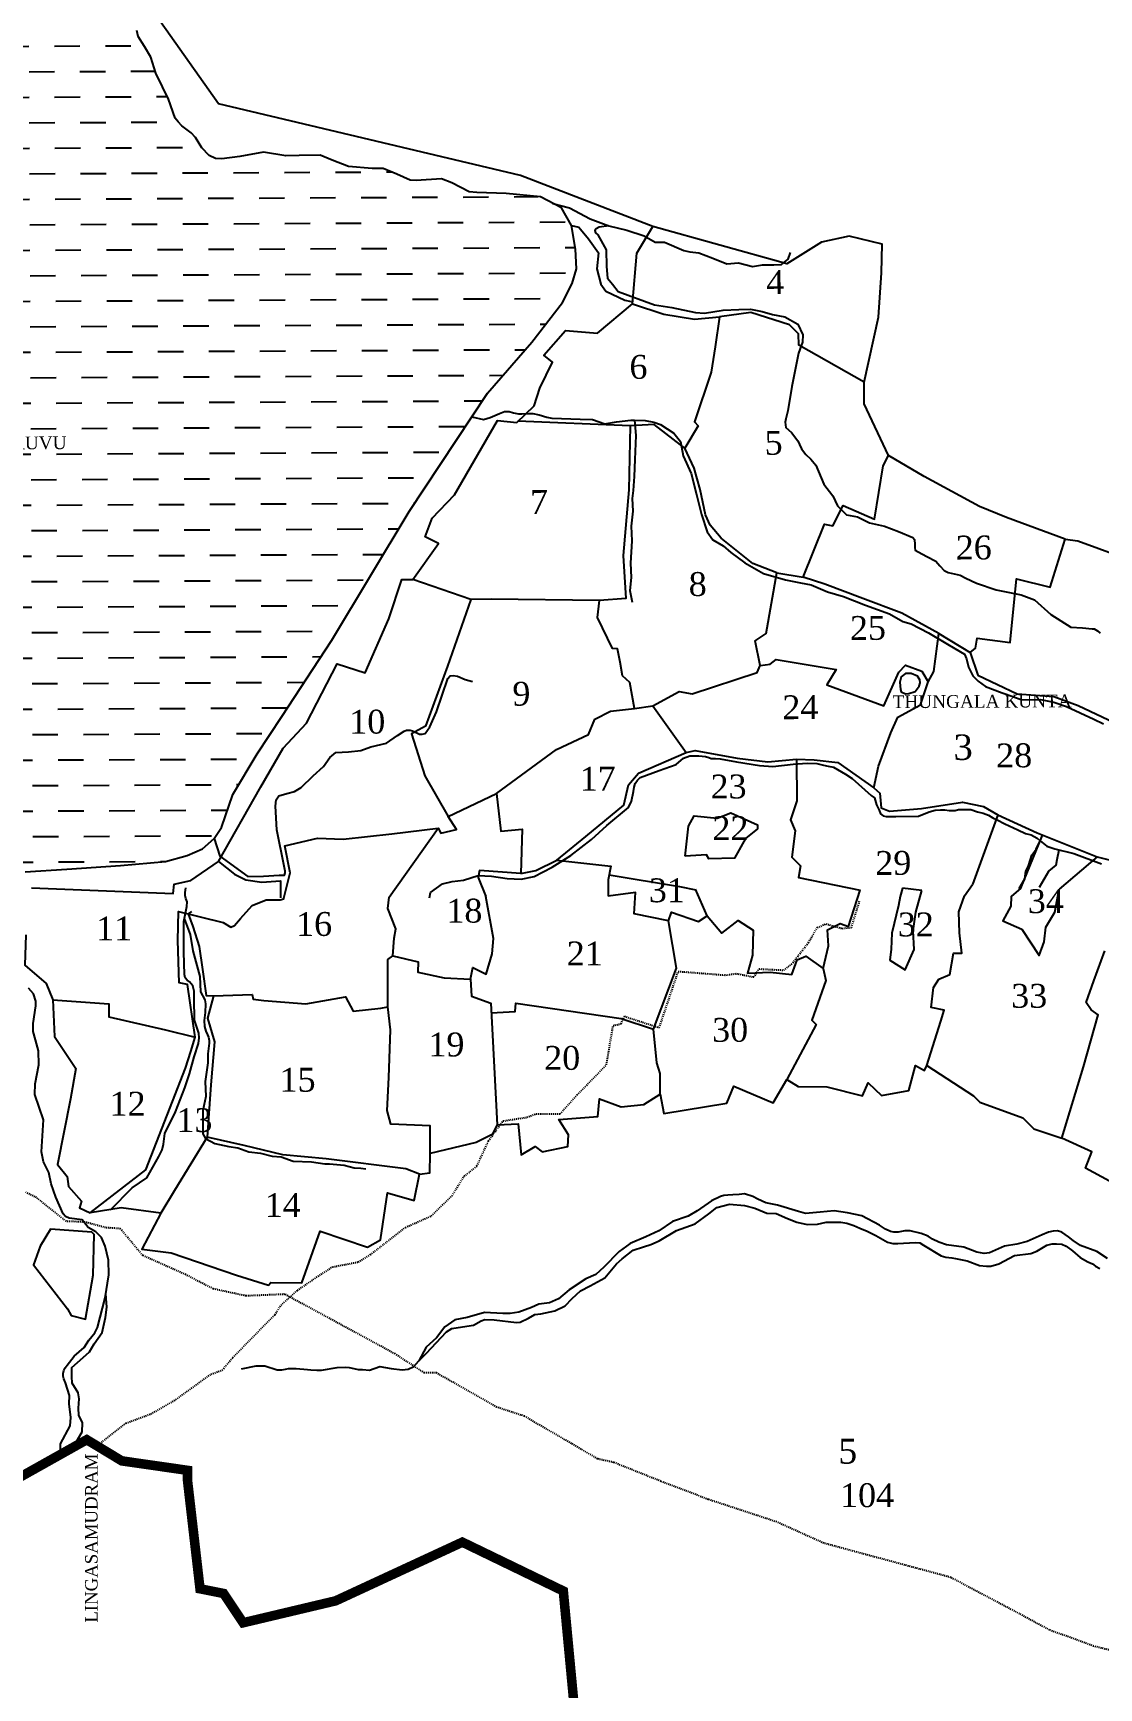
# Model space of a CAD drawing. Header units: millimetres. Extents: x 2008 to 2604, y -712 to -290.
# Drawn here: x 2207.5 to 2319.3, y -615.9 to -442.5 of the extents above; entities that cross this region are included whole.
import ezdxf

# ---------------------------------------------------------------- set-up
doc = ezdxf.new("R2010")
doc.units = ezdxf.units.MM
doc.header["$MEASUREMENT"] = 0
doc.linetypes.add('ACAD_ISO07W100', pattern=[3, 0, -3])
for name, color, linetype in [('FOOTPATH', 6, 'ACAD_ISO07W100'), ('NALA', 4, 'Continuous'), ('SURVEY_BND', 7, 'Continuous'), ('SURVEY_NO', 7, 'Continuous'), ('TEXT', 7, 'Continuous'), ('VILL_BOUNDARY', 7, 'Continuous'), ('WATER_BODY', 4, 'Continuous')]:
    doc.layers.add(name, color=color, linetype=linetype)
doc.styles.get("Standard").update_dxf_attribs({"font": 'TIMES.TTF'})

msp = doc.modelspace()

# ---------------------------------------------------------------- hatches: boundary and pattern name
at = {"layer": 'WATER_BODY'}
h = msp.add_hatch(dxfattribs=at)
h.set_pattern_fill('DASH', color=256, scale=21.379818, angle=0.2929, style=0)
h.set_pattern_definition([(0.2929, (2018.0825, -589.1428), (2.65878, 2.686106), [2.672477, -2.672477])])
h.paths.add_polyline_path([(2259.8, -474.88), (2263.03, -470.72), (2264.03, -468.71), (2264.49, -467.19), (2264.4, -465.14), (2263.96, -462.65), (2262.91, -460.8), (2260.73, -459.65), (2257.13, -459.28), (2254.03, -459.18), (2253.25, -459.11), (2251.43, -458.19), (2250.34, -457.77), (2247.67, -457.94), (2247.05, -457.9), (2245.65, -457.25), (2244.22, -456.68), (2243.06, -456.68), (2240.59, -456.45), (2238.89, -455.8), (2237.64, -455.27), (2235.44, -455.32), (2234.04, -455.36), (2231.68, -454.95), (2229.19, -455.43), (2227.31, -455.67), (2226.64, -455.62), (2226, -455.3), (2225.23, -454.5), (2224.57, -453.41), (2224.11, -452.93), (2223.13, -452.21), (2222.74, -451.79), (2222.43, -451.39), (2221.74, -449.42), (2221.08, -448.12), (2220.39, -446.67), (2219.86, -444.99), (2219.22, -443.87), (2218.56, -442.85), (2218.42, -442.22), (2218.36, -441.72), (2218.38, -441.23), (2218.44, -440.99), (2210.77, -440.05), (2211.69, -431.02), (2175.65, -454.09), (2146.88, -472.78), (2116.81, -492.25), (2112.86, -494.83), (2113.61, -496.26), (2113.52, -497.73), (2113.15, -498.96), (2112.4, -500.66), (2111.98, -501.94), (2111.47, -503.83), (2109.87, -505.39), (2108.89, -507.29), (2108.05, -508.8), (2106.87, -509.8), (2105.93, -510.61), (2105.46, -511.27), (2105.42, -511.93), (2105.61, -512.17), (2107.09, -512.97), (2107.61, -513.39), (2107.79, -513.67), (2107.95, -514.29), (2108.13, -514.79), (2108.5, -515.15), (2108.86, -515.15), (2109.36, -515.14), (2112.53, -514.79), (2115.3, -513.58), (2118.26, -512.87), (2120.26, -512.6), (2122.16, -513), (2124.14, -513.72), (2125.1, -514.15), (2127.63, -515.53), (2130.76, -517.72), (2133.8, -518.92), (2135.52, -519.36), (2139.12, -521.75), (2141.34, -524.08), (2142.9, -525.56), (2145.48, -527.08), (2147.07, -527.78), (2150.55, -527.76), (2154.22, -527.69), (2157.16, -528.27), (2159.6, -528.88), (2163.75, -528.79), (2169.16, -528.92), (2175.74, -528.83), (2181.27, -528.93), (2186.57, -529.12), (2190.75, -529.09), (2194.7, -529.47), (2200.18, -530.04), (2206.71, -530.39), (2211.07, -530.11), (2216.68, -529.74), (2221.41, -529.3), (2223.68, -528.69), (2225.28, -527.98), (2226.5, -526.91), (2227.27, -525.74), (2228.48, -522.3), (2231.03, -518.04), (2233.59, -514.11), (2238.83, -506.12), (2246.94, -492.64), (2255.17, -480.23)])
h.paths.add_polyline_path([(2219.14, -436.46), (2219.18, -435.63), (2219.17, -434.69), (2219.11, -433.58), (2219.2, -432.89), (2219.16, -432.49), (2218.98, -432.11), (2217.66, -432.09), (2216.07, -431.95), (2214.59, -431.53), (2213.34, -431.44), (2212.34, -431.1), (2211.9, -430.89), (2211.69, -431.02), (2210.77, -440.05), (2218.44, -440.99), (2218.68, -439.94), (2218.77, -439.31), (2218.69, -438.39)])
h.paths.add_polyline_path([(2184.3, -486.59), (2210.8, -486.46), (2210.79, -484.41), (2184.29, -484.54)], flags=24)
h.paths.add_polyline_path([(2194.6, -491.45), (2197.9, -491.43), (2197.88, -487.43), (2194.58, -487.45)], flags=24)
h.paths.add_polyline_path([(2194.24, -483.05), (2195.91, -483.04), (2195.9, -481.01), (2194.23, -481.02)], flags=24)

# ---------------------------------------------------------------- linework, layer by layer
at = {"layer": 'FOOTPATH', "ltscale": 0.01}
for points in [[(2214.22, -590.56), (2217.26, -588.19), (2219.88, -587.23), (2222.49, -585.71), (2226.19, -583.04), (2227.36, -582.63), (2228.47, -581.31), (2232.88, -576.82), (2233.53, -575.81), (2235.24, -574.26), (2237.7, -572.58), (2238.92, -571.81), (2241.62, -571.29), (2242.88, -570.52), (2246.56, -567.67), (2249.28, -566.46), (2251.45, -564.36), (2252.73, -562.3), (2254.05, -561.24), (2255.27, -558.61), (2256.77, -556.51), (2259.31, -556.12), (2260.24, -555.76), (2262.78, -555.76), (2264.57, -553.78), (2267.63, -550.63), (2268.17, -547.5), (2268.33, -546.52), (2269.16, -546.32), (2269.52, -545.54), (2273.17, -546.73), (2275.16, -540.83), (2280.11, -541.22), (2281.26, -541.06), (2283.08, -541.42), (2283.62, -540.57), (2286.21, -540.7), (2287.04, -540.08), (2288.8, -537.83), (2289.73, -536.24), (2290.64, -535.85), (2292.3, -536.32), (2293.31, -536.24), (2294.19, -533.39)], [(2324.94, -613.13), (2318.7, -611.56), (2314.08, -609.87), (2310.94, -608.18), (2303.72, -604.36), (2297.16, -602.59), (2290.42, -600.77), (2285.47, -598.54), (2278.3, -596.18), (2273.34, -594.28), (2268.38, -592.3), (2266.69, -591.93), (2263.96, -590.32), (2259.03, -587.46), (2256.14, -586.51), (2249.82, -582.92), (2248.54, -582.92), (2245.48, -580.93), (2233.93, -574.68), (2229.84, -574.85), (2226.42, -574.11), (2223.52, -572.62), (2219.04, -570.62), (2216.69, -567.81), (2215.12, -567.69), (2212.97, -567.11), (2210.99, -567.03), (2207.89, -564.55), (2206.77, -563.98)]]:
    msp.add_lwpolyline(points, dxfattribs=at)
at = {"layer": 'NALA'}
for points in [[(2262.02, -460.33), (2263.75, -460.79), (2265.94, -461.96), (2267.9, -462.69), (2269.77, -463.13), (2271.57, -463.73), (2272.73, -464.4), (2273.72, -464.39), (2275.75, -465.28), (2276.36, -465.4), (2277.32, -465.5), (2278.77, -466.07), (2280.25, -466.67), (2281.47, -466.57), (2282.95, -466.94), (2283.98, -466.78), (2285.19, -466.77), (2285.97, -466.73), (2286.68, -466.19), (2286.93, -465.48)], [(2263.96, -462.65), (2264.73, -462.82), (2265.75, -464.05), (2266.8, -465.5), (2266.62, -467.18), (2267.04, -468.79), (2267.58, -469.54), (2269.55, -470.48), (2270.21, -470.6)], [(2267.9, -462.69), (2266.87, -462.82), (2266.55, -462.99), (2266.43, -463.18), (2266.49, -463.4), (2266.72, -463.63), (2267.59, -465.19), (2267.63, -466.93), (2267.74, -468.18), (2268.25, -468.81), (2268.87, -469.58), (2272.66, -470.97), (2274.49, -471.25), (2276.97, -471.78), (2277.9, -471.84), (2279.85, -471.51), (2281.52, -471.44), (2282.72, -471.42), (2283.95, -471.67), (2285.04, -471.98), (2286.32, -472.23), (2287.71, -473), (2288.23, -474.12), (2288.2, -474.89), (2287.76, -476.02), (2287.06, -479.52), (2286.63, -482.06), (2286.42, -482.93), (2286.36, -483.27), (2286.43, -483.82), (2287.02, -484.35), (2287.7, -485.21), (2287.86, -485.61), (2288.08, -486.07), (2288.54, -486.65), (2289.07, -487.15), (2289.57, -487.76), (2290.41, -489.76), (2291.38, -490.99), (2291.85, -492.04), (2292.81, -492.99), (2293.95, -493.2), (2295.22, -493.81), (2296.77, -494.18), (2298.26, -494.72), (2299.76, -495.36), (2299.91, -495.57), (2299.95, -496.07), (2299.95, -496.41), (2300.01, -496.68), (2300.32, -496.87), (2301.22, -497.33), (2302.15, -497.82), (2302.58, -498.31), (2303.02, -498.8), (2303.45, -499.01), (2304.72, -499.29), (2305.31, -499.62), (2306.42, -500.14), (2308.47, -500.84), (2311.1, -501.35), (2312.49, -501.87), (2314.2, -503.41), (2316.31, -504.75), (2317.54, -504.81), (2318.53, -504.93), (2318.75, -504.93), (2319.12, -505.14), (2319.4, -505.39)], [(2253.53, -482.71), (2254.75, -482.99), (2255.43, -482.78), (2256.41, -482.34), (2256.95, -482.14), (2257.25, -482.13), (2257.45, -482.13), (2257.88, -482.27), (2258.43, -482.38), (2258.77, -482.38), (2259.5, -482.37), (2259.91, -482.37), (2260.57, -482.5), (2261.37, -482.73), (2261.92, -482.86), (2262.92, -482.88), (2264.87, -482.94), (2266.17, -482.98), (2267.45, -483.42), (2268.7, -483.23), (2270.18, -483.05), (2270.56, -483.04), (2271.68, -483.08), (2272.61, -483.26), (2273.29, -483.49), (2274.7, -484.42), (2275.39, -485.28), (2275.67, -486.8), (2276.5, -488.64), (2277.06, -490.84), (2277.59, -492.95), (2278.2, -494.76), (2278.77, -495.58), (2279.85, -496.21), (2280.67, -496.93), (2282.13, -498.01), (2284.09, -499.14), (2286.4, -499.79), (2287.97, -500.12), (2289.08, -500.3), (2290.79, -501.04), (2292.48, -501.55), (2294.8, -502.44), (2297.3, -503.35), (2298.69, -504.15), (2299.59, -504.39), (2301.39, -505.33), (2303.55, -506.63), (2305.16, -507.57), (2305.38, -508.06), (2305.57, -508.96), (2306.04, -509.85), (2306.61, -510.42), (2307.38, -510.96), (2309.12, -511.63), (2310.24, -512.03), (2311.17, -512.38), (2313.13, -512.34), (2314.54, -512.61), (2315.84, -513.05), (2318.73, -514.4), (2319.74, -514.88)], [(2270.56, -483.04), (2270.7, -484.65), (2270.62, -487.17), (2270.54, -488.96), (2270.43, -490.43), (2270.34, -491.28), (2270.41, -492.59), (2270.21, -494.15), (2270.31, -495.7), (2270.14, -498.05), (2270.21, -499.56), (2270.07, -500.91), (2270.34, -502.14)], [(2226.5, -526.91), (2227.09, -528.76), (2230.04, -530.87), (2231.68, -530.86), (2233.33, -530.75), (2233.88, -530.74), (2233.95, -530.49), (2233.95, -530.34), (2233.84, -529.79), (2233.09, -525.99), (2232.93, -523.5), (2233, -522.84), (2233.29, -522.44), (2234.13, -522.18), (2234.93, -521.99), (2235.63, -521.55), (2236.9, -520.33), (2237.96, -519.34), (2238.62, -518.42), (2239.26, -517.89), (2240.6, -517.83), (2241.87, -517.68), (2242.95, -517.29), (2244.59, -516.92), (2245.72, -516.12), (2246.44, -515.64), (2246.66, -515.54), (2247.07, -515.56), (2247.31, -515.62), (2248.03, -515.95), (2248.31, -515.95), (2248.62, -515.91), (2249.11, -515.2), (2249.81, -513.63), (2250.99, -510.12), (2251.26, -509.85), (2251.56, -509.83), (2252.01, -509.9), (2252.81, -510.23), (2253.58, -510.46)], [(2249.07, -533.12), (2249.19, -532.55), (2250.43, -531.67), (2251.45, -531.4), (2252.66, -531.28), (2254.17, -530.78), (2255.59, -530.84), (2257.23, -531.09), (2258.69, -531.15), (2260.05, -530.89), (2261.94, -529.91), (2263.9, -528.68), (2266.08, -527), (2267.69, -525.54), (2269.94, -523.64), (2270.26, -523), (2270.48, -521.98), (2270.55, -521.52), (2270.66, -521.12), (2270.89, -520.78), (2271.17, -520.52), (2273.15, -519.77), (2274.95, -519.16), (2275.71, -518.49), (2276.36, -518.25), (2276.93, -518.23), (2277.33, -518.25), (2278, -518.29), (2278.37, -518.41), (2278.62, -518.5), (2279.06, -518.52), (2279.57, -518.54), (2281.26, -518.85), (2283.66, -519.25), (2285.07, -519.34), (2287.19, -519.1), (2288.67, -519), (2289.67, -519.04), (2290.38, -519.22), (2290.87, -519.31), (2291.45, -519.42), (2292.68, -520.15), (2293.4, -520.61), (2295.39, -522.38), (2295.74, -522.65), (2295.95, -523.39), (2296.21, -523.92), (2296.37, -524.31), (2296.63, -524.52), (2296.95, -524.61), (2297.95, -524.61), (2300.36, -524.57), (2301.45, -524.09), (2302.08, -523.92), (2302.64, -523.91), (2303.11, -523.91), (2303.56, -523.95), (2304.19, -523.95), (2304.55, -523.88), (2305.09, -523.88), (2305.45, -523.88), (2305.84, -523.88), (2306.51, -524.09), (2307.11, -524.26), (2307.67, -524.45), (2308.13, -524.72), (2308.58, -524.94), (2309.4, -525.38), (2310.74, -526), (2311.56, -526.38), (2312.14, -526.53), (2312.77, -526.87), (2313.09, -527.15), (2313.8, -527.71), (2314.64, -527.98), (2316.62, -528.47), (2319.53, -529.57)], [(2310.89, -532.14), (2311.48, -531.14), (2311.59, -530.32), (2311.87, -529.75), (2312.22, -528.65), (2312.67, -528.01), (2313.09, -527.15)], [(2313.01, -532.02), (2314, -530.31), (2314.78, -529.7), (2314.88, -529.1), (2315.08, -528.09)], [(2215.66, -565.82), (2217.91, -563.53), (2219.47, -562.48), (2220.07, -561.36), (2220.7, -560.22), (2221.05, -559.55), (2221.19, -558.96), (2221.33, -557.83), (2222.47, -555.55), (2223.44, -553.05), (2223.94, -551.58), (2224.42, -549.8), (2224.86, -548.4), (2224.95, -547.78), (2224.89, -547.31), (2224.45, -545.93), (2224.42, -543.66), (2224.42, -542.89), (2224.26, -542.33), (2223.91, -541.94), (2223.7, -541.75), (2223.49, -541.51), (2223.4, -541.16), (2223.33, -538.83), (2223.32, -535.61), (2223.65, -534.02), (2223.7, -533.53), (2223.54, -533.2), (2223.46, -532.86), (2223.46, -532.57), (2223.53, -532.09)], [(2223.38, -535.28), (2224, -536.96), (2224.28, -538.66), (2225, -541.38), (2225.07, -542.97), (2225.54, -543.83), (2225.59, -544.25), (2225.58, -545.14), (2225.45, -545.98), (2225.49, -546.62), (2225.65, -547.11), (2225.82, -547.48), (2225.91, -547.73), (2225.98, -548.08), (2225.98, -548.37), (2225.86, -549.46), (2225.84, -550.42), (2225.56, -552.36), (2225.65, -553.94), (2225.33, -555.42), (2225.31, -556.79), (2225.33, -557.87), (2225.61, -558.35), (2226.58, -558.87), (2228.05, -559.2), (2229, -559.34), (2230.14, -559.73), (2231.36, -559.87), (2232.61, -560.2), (2233.53, -560.27), (2234.78, -560.71), (2236.72, -560.79), (2238.12, -561.02), (2238.6, -561), (2240.15, -561.16), (2241.2, -561.42), (2241.88, -561.46), (2242.41, -561.53)], [(2210.39, -591.48), (2210.4, -590.36), (2211.43, -588.46), (2211.5, -587.61), (2211.32, -586.16), (2211.36, -585.28), (2210.92, -583.97), (2210.75, -583.55), (2210.7, -583.26), (2210.7, -582.99), (2210.75, -582.68), (2210.91, -582.39), (2211.11, -582.11), (2211.84, -581.18), (2212.88, -580.24), (2213.39, -579.49), (2214.01, -578.73), (2214.28, -578.16), (2215.1, -575.05), (2215.48, -572.63), (2215.45, -571.09), (2215.07, -569.63), (2214.69, -568.72), (2214.11, -568.12), (2213.29, -567.69), (2212.66, -566.87), (2211.3, -566.69), (2210.93, -566.54), (2210.67, -566.24), (2209.9, -564.51), (2209.43, -563.11), (2209.17, -561.91), (2208.63, -560.79), (2208.4, -559.74), (2208.63, -556.4), (2207.72, -553.73), (2207.74, -552.63), (2208.14, -550.62), (2208.11, -549.15), (2207.79, -548.01), (2207.53, -547.14), (2207.55, -546.3), (2207.83, -544.43), (2207.83, -543.96), (2207.58, -543.17), (2207.04, -542.59)], [(2229.39, -582.49), (2230.9, -582.19), (2231.81, -582.19), (2233.13, -582.58), (2233.59, -582.58), (2233.98, -582.51), (2234.32, -582.44), (2235.12, -582.44), (2236.28, -582.56), (2236.64, -582.58), (2237.28, -582.62), (2237.78, -582.62), (2239.42, -582.37), (2240.25, -582.31), (2240.68, -582.35), (2241.16, -582.46), (2241.61, -582.56), (2242.07, -582.56), (2242.78, -582.62), (2243.87, -582.26), (2245.08, -582.46), (2246.22, -582.58), (2246.86, -582.53), (2247.45, -582.26), (2247.95, -581.67), (2248.75, -580.87), (2250.86, -578.63), (2251.41, -578.25), (2252.55, -578.09), (2253.69, -577.9), (2254.49, -577.45), (2254.9, -577.33), (2255.85, -577.36), (2258.2, -577.65), (2258.59, -577.59), (2259.46, -577.18), (2260.14, -576.81), (2260.76, -576.74), (2262.22, -576.42), (2263.29, -575.88), (2264.04, -575.13), (2264.92, -574.3), (2265.94, -573.8), (2267.47, -572.95), (2268.68, -571.47), (2269.27, -570.97), (2270.43, -570.06), (2271.5, -569.72), (2272.3, -569.47), (2273.15, -569.08), (2274.96, -568), (2276.92, -567.29), (2278.36, -566.24), (2279.2, -565.58), (2280.52, -565.24), (2282.12, -565.38), (2283.19, -565.65), (2284.45, -566.17), (2285.43, -566.22), (2286.61, -566.74), (2287.59, -567.13), (2288.66, -567.38), (2289.75, -567.32), (2290.66, -567.13), (2291.12, -567.13), (2291.58, -567.13), (2292.21, -567.13), (2292.83, -567.22), (2293.58, -567.47), (2294.2, -567.75), (2294.95, -568.07), (2295.88, -568.5), (2297.09, -569.23), (2297.64, -569.34), (2298.19, -569.34), (2300.01, -569.25), (2300.47, -569.3), (2300.85, -569.52), (2302.72, -570.64), (2303.2, -570.8), (2303.84, -570.85), (2304.23, -570.91), (2305.45, -571.17), (2306.73, -571.65), (2307.46, -571.74), (2307.94, -571.74), (2308.78, -571.47), (2310.4, -570.6), (2312.13, -570.42), (2312.73, -570.17), (2313.78, -569.53), (2314.35, -569.39), (2314.82, -569.39), (2315.35, -569.42), (2315.83, -569.64), (2316.47, -570.14), (2317.29, -570.83), (2318.08, -571.28), (2318.59, -571.49), (2318.9, -571.74), (2319.36, -571.97)], [(2320.14, -570.92), (2319.02, -570.19), (2317.34, -569.57), (2316.54, -569.05), (2316.08, -568.66), (2315.38, -568.16), (2314.92, -568.02), (2314.47, -568.05), (2313.96, -568.18), (2313.3, -568.43), (2311.75, -569.14), (2310.64, -569.44), (2309.36, -569.64), (2307.79, -570.32), (2307.22, -570.39), (2306.44, -570.28), (2305.08, -569.73), (2303.27, -569.5), (2302.48, -569.23), (2301.82, -568.89), (2301.34, -568.59), (2300.63, -568.29), (2299.47, -568.02), (2298.9, -568.04), (2298.21, -568.16), (2297.74, -568.18), (2297.42, -568.09), (2296.89, -567.84), (2296.25, -567.43), (2294.41, -566.47), (2292.9, -566.15), (2291.51, -565.92), (2290.03, -566.06), (2288.5, -566.2), (2287.77, -565.99), (2285.58, -565.33), (2284.35, -565.08), (2283.49, -564.71), (2282.96, -564.44), (2282.1, -564.14), (2281.55, -564.21), (2280.89, -564.24), (2280.36, -564.3), (2279.95, -564.33), (2279.59, -564.42), (2278.63, -564.87), (2277.15, -565.94), (2276.19, -566.49), (2274.55, -567.04), (2273.14, -568.02), (2271.77, -568.65), (2270.11, -569.34), (2268.97, -570.18), (2267.37, -571.84), (2266.51, -572.59), (2265.48, -573.07), (2263.73, -574.21), (2262.61, -575.14), (2261.65, -575.57), (2260.54, -575.73), (2259.76, -576.07), (2258.44, -576.55), (2257.55, -576.69), (2256.78, -576.69), (2254.84, -576.6), (2253.04, -577.12), (2251.74, -577.37), (2250.7, -578.09), (2249.81, -579.23), (2248.74, -580.21), (2247.95, -581.67)], [(2211.75, -590.71), (2212.67, -589.09), (2212.7, -588.15), (2212.31, -587.34), (2212.28, -586.62), (2212.37, -585.64), (2212.26, -585), (2211.64, -584), (2211.59, -583.3), (2211.59, -582.72), (2211.61, -582.36), (2212.78, -581.3), (2213.45, -580.71), (2213.93, -579.88), (2214.77, -578.7), (2215.12, -577.12), (2215.25, -576.03), (2215.17, -574.63)]]:
    msp.add_lwpolyline(points, dxfattribs=at)
at = {"layer": 'SURVEY_BND'}
for points in [[(2226.98, -529.31), (2231.4, -521.5), (2233.74, -517.43), (2236.18, -514.81), (2239.41, -508.58), (2242.33, -509.52), (2244.81, -503.86), (2246.19, -499.74), (2247.35, -499.74), (2250.04, -495.97), (2248.63, -495.27), (2249.35, -493.33), (2251.72, -490.87), (2256.21, -483.09), (2258.23, -483.28), (2260.04, -481.56), (2260.65, -479.7), (2261.97, -476.99), (2261.06, -476.24), (2263.33, -473.65), (2266.68, -473.92), (2270.38, -470.85), (2270.83, -465.55), (2272.5, -462.76), (2258.64, -457.39), (2226.98, -449.91), (2220.89, -441.29)], [(2294.66, -479.06), (2296.16, -472.26), (2296.47, -467.62), (2296.55, -464.62), (2293.07, -463.78), (2290.19, -464.38), (2286.54, -466.67), (2272.5, -462.76)], [(2270.38, -470.85), (2273.64, -471.94), (2276.87, -472.47), (2279.48, -472.21), (2279.03, -475.35), (2278.62, -478.02), (2276.86, -483.22), (2277.23, -483.65), (2275.86, -485.99), (2272.62, -483.52), (2270.12, -483.65), (2258.36, -483.16)], [(2285.5, -499.05), (2288.27, -499.5), (2290.48, -493.96), (2291.35, -494.14), (2292.45, -491.98), (2295.72, -493.43), (2296.64, -487.84), (2297.19, -486.76), (2294.64, -481.33), (2294.66, -479.06), (2287.79, -475.18), (2287.78, -474.01), (2286.81, -473.05), (2282.78, -471.78), (2279.48, -472.21)], [(2270.12, -483.65), (2269.99, -490.36), (2269.39, -497.24), (2269.66, -501.76), (2266.92, -501.96), (2255.54, -501.8), (2253.4, -501.86), (2247.35, -499.74)], [(2270.58, -513.28), (2272.48, -513.01), (2275.24, -511.49), (2276.63, -511.73), (2283.43, -509.49), (2283.74, -508.78), (2283.23, -506.17), (2284.39, -505.4), (2285.5, -499.05), (2282.98, -498.07), (2279.67, -495.42), (2278.52, -494.05), (2278.02, -492.98), (2277.45, -490.31), (2276.83, -488.1), (2275.86, -485.99)], [(2305.75, -507.39), (2306.33, -506.96), (2306.49, -505.9), (2309.94, -506.35), (2310.6, -499.67), (2314.13, -500.55), (2315.72, -495.54), (2309.57, -493.24), (2306.74, -492.09), (2300.94, -488.95), (2297.19, -486.76)], [(2315.72, -495.54), (2317.06, -495.71), (2321.43, -497.3), (2322.38, -498.62), (2328.59, -500.21), (2333.8, -499.22), (2334.32, -501.22), (2333.09, -508.72), (2330.65, -508.37), (2329.25, -511.6), (2328.93, -515.59), (2326.08, -515.59)], [(2283.74, -508.78), (2284.8, -508.62), (2285.42, -508.14), (2291.72, -509.2), (2290.73, -510.78), (2296.71, -512.98), (2298.28, -509.48), (2298.97, -508.74), (2300.7, -509.35), (2301.35, -510.48), (2301.96, -509.39), (2302.47, -505.43), (2298.61, -503.27), (2294.51, -501.74), (2290.51, -500.25), (2288.27, -499.5)], [(2253.4, -501.86), (2250.98, -508.84), (2248.67, -515.11), (2247.2, -515.92), (2248.6, -520.33), (2251.03, -524.59)], [(2256.12, -522.18), (2262.41, -517.58), (2265.76, -516.01), (2266.4, -514.38), (2268.06, -513.54), (2270.58, -513.28), (2270.07, -510.55), (2269.3, -509.85), (2269.08, -508.43), (2268.79, -507.03), (2268.27, -507), (2266.71, -503.72), (2266.92, -501.96)], [(2302.47, -505.43), (2305.75, -507.39), (2306.57, -509.79), (2310.69, -511.74), (2314.54, -512.03), (2317.09, -512.96), (2320.87, -514.74), (2324.27, -515.65), (2326.08, -515.59), (2324.96, -519.23), (2321.49, -529.43)], [(2295.67, -521.6), (2296.16, -519.32), (2297.44, -515.84), (2298.17, -514.18), (2300.56, -512.9), (2301.35, -510.48)], [(2272.48, -513.01), (2275.99, -517.9)], [(2262.44, -529.16), (2265.46, -526.68), (2269.44, -523.41), (2269.95, -521.29), (2271, -520.05), (2275.99, -517.9), (2276.93, -517.68), (2281.32, -518.49), (2284.56, -518.87), (2287.54, -518.59), (2289.39, -518.65), (2291.88, -518.93), (2295.67, -521.6), (2296.29, -522.16), (2296.44, -523.69), (2297.32, -524.03), (2300.65, -523.75), (2304.95, -523.08), (2307.15, -523.54), (2308.66, -524.42), (2312.78, -526.32), (2319.07, -528.83), (2321.49, -529.43)], [(2287.54, -518.59), (2287.6, -522.94), (2286.93, -524.95), (2287.42, -526.11), (2287.08, -528.85), (2287.98, -529.77), (2287.77, -530.98), (2294.22, -532.32)], [(2233.78, -533.3), (2234.48, -530.5), (2233.93, -527.68), (2237.34, -526.85), (2240.04, -526.98), (2245.14, -526.41), (2250.01, -525.82), (2250.28, -526.36), (2251.9, -525.96), (2251.03, -524.59), (2256.12, -522.18), (2256.55, -526.13), (2258.81, -525.92), (2258.67, -530.58), (2254.34, -530.24), (2254.2, -530.99), (2254.99, -532.98)], [(2308.66, -524.42), (2305.99, -531.72)], [(2224.14, -534.54), (2223.78, -534.8), (2224.28, -536.13), (2224.93, -538.21), (2225.28, -540.65), (2225.69, -543.35), (2226.45, -543.41), (2230.48, -543.26), (2230.61, -543.74), (2231.73, -543.9), (2236.13, -544.22), (2240.29, -543.49), (2241.08, -545.01), (2243.97, -544.67), (2244.72, -544.55), (2244.7, -539.6), (2245.24, -539.19), (2245.39, -537.34), (2245.54, -536.38), (2244.72, -534.25), (2244.87, -533.06), (2250.01, -525.82)], [(2319.07, -528.83), (2315.09, -532.23)], [(2207.37, -532.09), (2222.23, -532.67), (2222.32, -531.69), (2224.06, -531.29), (2226.98, -529.31), (2228.66, -530.63), (2229.84, -531.23), (2231.51, -531.47), (2233.48, -531.34), (2233.46, -533.13)], [(2258.67, -530.58), (2260.24, -530.27), (2262.44, -529.16), (2268.09, -529.81), (2267.82, -531.24), (2267.81, -532.93)], [(2267.92, -530.71), (2275.3, -531.93), (2276.99, -532.27)], [(2274.13, -535.54), (2274.46, -534.62), (2277.29, -535.6), (2278.18, -535.01), (2276.97, -532.21)], [(2278.18, -535.01), (2279.74, -536.81), (2281.45, -535.51), (2283.01, -536.51), (2282.95, -539.13), (2282.42, -541.02), (2284.81, -540.9), (2287.07, -541.15), (2287.61, -539.62), (2288.55, -539.24), (2290.35, -540.53), (2290.91, -538.14), (2290.82, -536.46), (2292.12, -535.82), (2293, -536.11), (2294.22, -532.32)], [(2290.35, -540.53), (2290.62, -541.78), (2289.15, -545.96), (2289.62, -546.4), (2286.55, -552.15), (2287.73, -552.9), (2290.74, -552.93), (2294.46, -553.88), (2295.08, -552.52), (2296.46, -553.85), (2299.33, -553.32), (2300.03, -550.69), (2300.98, -551.22), (2301.21, -550.69), (2302.69, -546.06), (2303.05, -544.9), (2301.66, -544.63), (2301.9, -542.51), (2302.46, -541.66), (2303.61, -541.15), (2304.02, -538.91), (2304.88, -538.91), (2304.64, -536.79), (2304.56, -534.59), (2305.15, -532.91), (2305.99, -531.72)], [(2298.67, -532.12), (2298.41, -532.97), (2298.23, -533.94), (2297.55, -536.83), (2297.49, -538.51), (2297.35, -539.66), (2298.94, -540.66), (2299.88, -538.54), (2299.79, -536.57), (2300.06, -534.62), (2300.68, -532.35)], [(2311.08, -532.12), (2310.07, -532.97), (2310.01, -534), (2309.19, -535.54), (2311.16, -536.42), (2312.99, -539.16), (2313.5, -537.72), (2313.7, -536.18), (2314.65, -534.62), (2315.09, -532.23)], [(2206.76, -537), (2206.66, -540.17), (2208.9, -542.1), (2209.61, -543.8), (2215.46, -544.22), (2215.48, -545.6), (2221.41, -546.96), (2224.51, -547.71), (2223.73, -542.21), (2222.85, -542.04), (2222.7, -537.59), (2222.78, -534.55), (2227.45, -535.7), (2228.26, -536.2), (2228.66, -536.03), (2229.26, -535.28), (2230.49, -533.92), (2231.95, -533.32), (2233.43, -533.32), (2233.81, -533.21)], [(2245.24, -539.19), (2247.91, -539.84), (2247.85, -540.91), (2250.63, -541.49), (2253.38, -541.66), (2253.64, -540.42), (2255.03, -541.11), (2255.67, -539), (2255.81, -537.38), (2254.99, -532.98), (2254.99, -532.98)], [(2255.55, -545.17), (2258.05, -545.05), (2258.14, -544.16), (2269.17, -545.78), (2272.56, -546.9), (2274.98, -540.48), (2274.13, -535.54), (2270.53, -534.8), (2270.68, -532.56), (2267.81, -532.93)], [(2301.21, -550.69), (2306.1, -553.88), (2306.78, -554.53), (2311.27, -556.18), (2312.43, -557.32), (2315.37, -558.32), (2317.63, -550.82), (2319.17, -545.37), (2318.44, -544.86), (2317.93, -544.09), (2318.73, -541.81), (2319.87, -538.66)], [(2253.38, -541.66), (2253.5, -543.42), (2255.5, -544.17), (2256.19, -556.9), (2255.64, -557.94), (2253.96, -558.77), (2249.15, -559.93), (2249.15, -557.03), (2245.04, -556.83), (2244.63, -555.41), (2244.81, -551.94), (2245, -546.97), (2244.72, -544.55)], [(2209.61, -543.8), (2209.79, -547.65), (2212.01, -551), (2211.47, -554.19), (2210.09, -561.07), (2211.12, -562.34), (2211.25, -563.37), (2212.6, -564.91), (2212.41, -565.63), (2213.5, -566.15), (2219.36, -561.64), (2222.15, -554.48), (2223.51, -550.97), (2224.08, -549.24), (2224.51, -547.71)], [(2226.45, -543.41), (2225.81, -545.73), (2226.56, -548.22), (2226.16, -552.73), (2225.78, -558.2), (2222.35, -563.79), (2220.91, -566.19), (2216.75, -565.62), (2213.5, -566.15)], [(2256.19, -556.9), (2258.39, -556.8), (2258.71, -560.07), (2260.15, -559.18), (2260.89, -559.74), (2263.57, -559.17), (2263.65, -557.96), (2262.65, -556.36), (2266.73, -556.04), (2266.92, -554.2), (2269.17, -555.04), (2271.54, -554.8), (2273.25, -553.69), (2273.28, -551.53), (2272.9, -550.43), (2272.56, -546.9)], [(2273.25, -553.69), (2273.64, -555.74), (2280.26, -554.63), (2280.97, -552.88), (2285.1, -554.61), (2286.55, -552.15)], [(2220.91, -566.19), (2218.94, -569.94), (2221.99, -570.32), (2228.86, -572.67), (2232.2, -573.71), (2232.44, -573.44), (2235.69, -573.47), (2237.64, -568.06), (2242.58, -569.74), (2243.96, -568.98), (2244.68, -564.05), (2247.46, -564.86), (2248.03, -562.08), (2246.62, -561.54), (2238.27, -560.48), (2233.71, -560.07), (2229.66, -559.07), (2225.78, -558.2)], [(2323.26, -564.4), (2317.84, -561.46), (2318.5, -559.74), (2315.37, -558.32)], [(2248.03, -562.08), (2249.11, -561.96), (2249.15, -559.93)]]:
    msp.add_lwpolyline(points, dxfattribs=at)
for points in [[(2275.87, -528.75), (2276.23, -525.6), (2276.82, -524.54), (2279.25, -524.78), (2280.68, -524.21), (2283.46, -525.47), (2283.46, -525.88), (2282.22, -526.91), (2281.05, -528.97), (2278.37, -529.05), (2278.12, -528.61)], [(2213.69, -568.17), (2209.34, -567.86), (2208.26, -569.64), (2207.56, -571.59), (2211.15, -576.19), (2211.54, -576.89), (2213.01, -577.29), (2213.83, -572.66), (2213.92, -568.4)]]:
    msp.add_lwpolyline(points, close=True, dxfattribs=at)
at = {"layer": 'TEXT'}
for points in [[(2311.08, -532.12), (2313.34, -526.54)], [(2300.68, -532.35), (2298.67, -532.12)]]:
    msp.add_lwpolyline(points, dxfattribs=at)
at = {"layer": 'VILL_BOUNDARY', "const_width": 1}
msp.add_lwpolyline([(2201.73, -596.33), (2213.16, -589.92), (2216.83, -592.14), (2223.71, -593.13), (2223.71, -594.11), (2225.03, -605.55), (2227.5, -606.04), (2229.55, -609.11), (2239.25, -606.81), (2252.53, -600.66), (2263.11, -605.78), (2264.48, -620.3)], dxfattribs=at)
at = {"layer": 'WATER_BODY'}
msp.add_lwpolyline([(2206.71, -530.39), (2211.07, -530.11), (2216.68, -529.74), (2221.41, -529.3), (2223.68, -528.69), (2225.28, -527.98), (2226.5, -526.91), (2227.27, -525.74), (2228.48, -522.3), (2231.03, -518.04), (2233.59, -514.11), (2238.83, -506.12), (2246.94, -492.64), (2255.17, -480.23), (2259.8, -474.88), (2263.03, -470.72), (2264.03, -468.71), (2264.49, -467.19), (2264.4, -465.14), (2263.96, -462.65), (2262.91, -460.8), (2260.73, -459.65), (2257.13, -459.28), (2254.03, -459.18), (2253.25, -459.11), (2251.43, -458.19), (2250.34, -457.77), (2247.67, -457.94), (2247.05, -457.9), (2245.65, -457.25), (2244.22, -456.68), (2243.06, -456.68), (2240.59, -456.45), (2238.89, -455.8), (2237.64, -455.27), (2235.44, -455.32), (2234.04, -455.36), (2231.68, -454.95), (2229.19, -455.43), (2227.31, -455.67), (2226.64, -455.62), (2226, -455.3), (2225.23, -454.5), (2224.57, -453.41), (2224.11, -452.93), (2223.13, -452.21), (2222.74, -451.79), (2222.43, -451.39), (2221.74, -449.42), (2221.08, -448.12), (2220.39, -446.67), (2219.86, -444.99), (2219.22, -443.87), (2218.56, -442.85), (2218.42, -442.22)], dxfattribs=at)
msp.add_lwpolyline([(2298.97, -509.6), (2298.53, -509.95), (2298.38, -510.51), (2298.44, -511.27), (2298.53, -511.54), (2298.98, -511.74), (2299.34, -511.71), (2299.98, -511.49), (2300.42, -510.92), (2300.52, -510.58), (2300.47, -510.26), (2300.24, -509.87), (2299.58, -509.6), (2299.29, -509.6)], close=True, dxfattribs=at)

# ---------------------------------------------------------------- texts
at = {"layer": 'SURVEY_NO'}
for s, p in [('4', (2284.39, -469.84)), ('6', (2270.05, -478.72)), ('5', (2284.22, -486.68)), ('7', (2259.62, -492.89)), ('26', (2304.25, -497.66)), ('8', (2276.26, -501.49)), ('25', (2293.16, -506.09)), ('9', (2257.78, -512.98)), ('10', (2240.68, -515.92)), ('24', (2286.08, -514.4)), ('28', (2308.49, -519.45)), ('17', (2264.83, -521.89)), ('23', (2278.55, -522.71)), ('22', (2278.75, -527.07)), ('29', (2295.82, -530.72))]:
    msp.add_text(s, height=2.5, rotation=0.2929, dxfattribs=at).set_placement(p)
for s, p in [('31', (2272.08, -533.58)), ('34', (2311.8, -534.72)), ('18', (2250.85, -535.72)), ('11', (2214.14, -537.58)), ('16', (2235.1, -537.11)), ('32', (2298.17, -537.16)), ('21', (2263.47, -540.2)), ('33', (2310.06, -544.64)), ('30', (2278.71, -548.21)), ('19', (2248.97, -549.74)), ('20', (2261.11, -551.15)), ('15', (2233.37, -553.44)), ('12', (2215.55, -555.95)), ('13', (2222.56, -557.67)), ('14', (2231.81, -566.57)), ('104', (2292.12, -596.99))]:
    msp.add_text(s, height=2.5, dxfattribs=at).set_placement(p)
at = {"layer": 'TEXT'}
for s, height, rotation, p in [('SANGANAPALLE CHERUVU', 1.3362, 0.2929, (2184.64, -486.22)), ('THUNGALA KUNTA', 1.3362, 0.2929, (2297.63, -513.24)), ('3', 2.67, 0.2929, (2304.02, -518.67)), ('LINGASAMUDRAM', 1.3036, 90, (2214.29, -609.1))]:
    msp.add_text(s, height=height, rotation=rotation, dxfattribs=at).set_placement(p)
msp.add_text('5', height=2.61, dxfattribs=at).set_placement((2291.94, -592.43))

doc.saveas('drawing.dxf')
